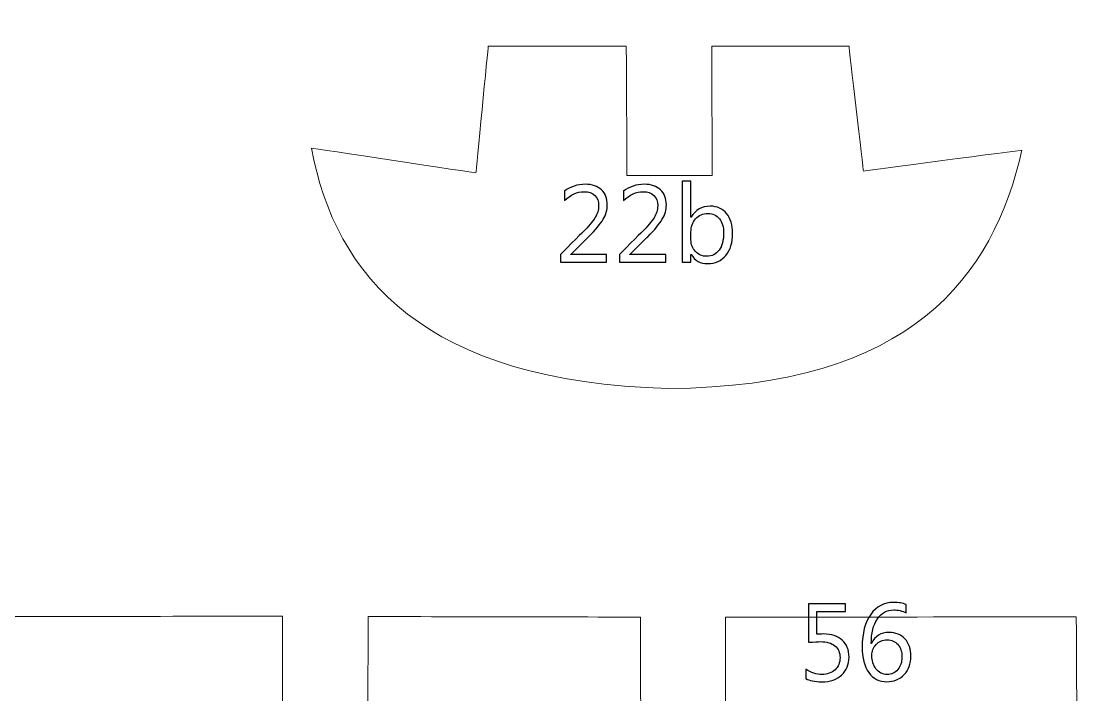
# Model space of a CAD drawing. Header units: centimetres. Extents: x -494 to 505, y -672 to 577.
# Drawn here: x 385.6 to 489.3, y 346 to 412.1 of the extents above; entities that cross this region are included whole.
import ezdxf

# ---------------------------------------------------------------- set-up
doc = ezdxf.new("R2010")
doc.units = ezdxf.units.CM
doc.header["$MEASUREMENT"] = 0
doc.layers.add('Camada 1', color=7, linetype='Continuous')
doc.layers.add('Camada 2', color=10, linetype='Continuous')

msp = doc.modelspace()

# ---------------------------------------------------------------- linework, layer by layer
at = {"layer": 'Camada 1', "lineweight": 9}
for points, knots in [([(288.960814, 353.67214), (288.960814, 353.67214), (306.821586, 353.757484), (306.821586, 353.757484), (306.821586, 353.757484), (306.821586, 353.757484), (306.803806, 326.357488), (306.803806, 326.357488), (306.803806, 326.357488), (306.803806, 326.357488), (315.147198, 326.356472), (315.147198, 326.356472), (315.147198, 326.356472), (315.147198, 326.356472), (315.160914, 353.57562), (315.160914, 353.57562), (315.160914, 353.57562), (315.160914, 353.57562), (341.611458, 353.57562), (341.611458, 353.57562), (341.611458, 353.57562), (341.611458, 353.57562), (341.611458, 326.355964), (341.611458, 326.355964), (341.611458, 326.355964), (341.611458, 326.355964), (349.923862, 326.357996), (349.923862, 326.357996), (349.923862, 326.357996), (349.923862, 326.357996), (349.92691, 353.617276), (349.92691, 353.617276), (349.92691, 353.617276), (349.92691, 353.617276), (376.460766, 353.605592), (376.460766, 353.605592), (376.460766, 353.605592), (376.460766, 353.605592), (376.395234, 326.36714), (376.395234, 326.36714), (376.395234, 326.36714), (376.395234, 326.36714), (384.838194, 326.357488), (384.838194, 326.357488), (384.838194, 326.357488), (384.838194, 326.357488), (384.869182, 353.677728), (384.869182, 353.677728), (384.869182, 353.677728), (384.869182, 353.677728), (411.304994, 353.702112), (411.304994, 353.702112), (411.304994, 353.702112), (411.304994, 353.702112), (411.304994, 326.35952), (411.304994, 326.35952), (411.304994, 326.35952), (411.304994, 326.35952), (419.585902, 326.365108), (419.585902, 326.365108), (419.585902, 326.365108), (419.585902, 326.365108), (419.720522, 353.670108), (419.720522, 353.670108), (419.720522, 353.670108), (419.720522, 353.670108), (446.437766, 353.618292), (446.437766, 353.618292), (446.437766, 353.618292), (446.437766, 353.618292), (446.52311, 326.358504), (446.52311, 326.358504), (446.52311, 326.358504), (446.52311, 326.358504), (454.750678, 326.360536), (454.750678, 326.360536), (454.750678, 326.360536), (454.750678, 326.360536), (454.791826, 353.618292), (454.791826, 353.618292), (454.791826, 353.618292), (454.791826, 353.618292), (489.229146, 353.633024), (489.229146, 353.633024), (489.229146, 353.633024), (489.229146, 353.633024), (489.287566, 342.489536), (489.287566, 342.489536), (489.287566, 342.489536), (489.287566, 342.489536), (481.005134, 342.497156), (481.005134, 342.497156), (481.005134, 342.497156), (481.005134, 342.497156), (481.005642, 309.723028), (481.005642, 309.723028), (481.005642, 309.723028), (481.005642, 309.723028), (489.285534, 309.728616), (489.285534, 309.728616), (489.285534, 309.728616), (489.285534, 309.728616), (489.28401, 298.680632), (489.28401, 298.680632), (489.28401, 298.680632), (489.28401, 298.680632), (280.265378, 298.67606), (280.265378, 298.67606), (280.265378, 298.67606), (280.265378, 298.67606), (280.256742, 315.430408), (280.256742, 315.430408), (280.256742, 315.430408), (280.256742, 315.430408), (252.19279, 315.430408), (252.19279, 315.430408), (252.19279, 315.430408), (247.88749, 315.334904), (245.91899, 310.748172), (245.883938, 302.43526), (245.883938, 302.43526), (246.230902, 288.837116), (238.245142, 283.140404), (231.76103, 283.8704), (231.76103, 283.8704), (231.76103, 283.8704), (235.595922, 314.865512), (235.595922, 314.865512), (235.595922, 314.865512), (235.595922, 314.865512), (227.385626, 315.718444), (227.385626, 315.718444), (227.385626, 315.718444), (227.385626, 315.718444), (224.653602, 295.469056), (224.653602, 295.469056), (224.653602, 295.469056), (224.653602, 295.469056), (5.72135, 295.22674), (5.72135, 295.22674), (5.72135, 295.22674), (5.72135, 295.22674), (5.716778, 279.167844), (5.716778, 279.167844), (5.716778, 279.167844), (5.716778, 279.167844), (-2.628138, 279.165304), (-2.628138, 279.165304), (-2.628138, 279.165304), (-2.628138, 279.165304), (-2.98577, 224.0915), (-2.98577, 224.0915), (-2.98577, 224.0915), (-2.98577, 224.0915), (-88.789002, 214.483696), (-88.789002, 214.483696), (-88.789002, 214.483696), (-88.789002, 214.483696), (-160.134554, 214.52332), (-160.134554, 214.52332), (-160.134554, 214.52332), (-163.876482, 213.130384), (-165.443662, 209.995516), (-164.388038, 204.757528), (-164.388038, 204.757528), (-164.388038, 204.757528), (-161.889694, 196.939916), (-161.889694, 196.939916), (-161.889694, 196.939916), (-159.55137, 189.6237), (-158.882842, 185.430668), (-164.745162, 183.003444), (-164.745162, 183.003444), (-164.745162, 183.003444), (-175.274478, 179.070508), (-175.274478, 179.070508), (-175.274478, 179.070508), (-189.770766, 172.492416), (-191.904366, 158.459424), (-185.580274, 139.325096), (-185.580274, 139.325096), (-182.29707, 128.78308), (-186.260486, 121.438924), (-192.412366, 123.689364), (-192.412366, 123.689364), (-192.412366, 123.689364), (-261.359142, 146.906996), (-261.359142, 146.906996), (-261.359142, 146.906996), (-259.768086, 152.90292), (-257.854958, 158.898844), (-255.620774, 164.893752), (-255.620774, 164.893752), (-255.620774, 164.893752), (-235.993178, 156.483304), (-235.993178, 156.483304), (-235.993178, 156.483304), (-235.993178, 156.483304), (-233.24947, 164.39388), (-233.24947, 164.39388), (-233.24947, 164.39388), (-233.24947, 164.39388), (-252.959362, 172.804328), (-252.959362, 172.804328), (-252.959362, 172.804328), (-249.96013, 179.295044), (-246.799354, 185.623708), (-243.478558, 191.789812), (-243.478558, 191.789812), (-243.478558, 191.789812), (-223.85147, 181.048152), (-223.85147, 181.048152), (-223.85147, 181.048152), (-223.85147, 181.048152), (-219.526358, 188.126116), (-219.526358, 188.126116), (-219.526358, 188.126116), (-219.526358, 188.126116), (-238.904526, 198.951596), (-238.904526, 198.951596), (-238.904526, 198.951596), (-235.729018, 204.52842), (-232.421938, 209.843116), (-228.924866, 214.772748), (-228.924866, 214.772748), (-228.924866, 214.772748), (-210.96097, 202.698604), (-210.96097, 202.698604), (-210.96097, 202.698604), (-210.96097, 202.698604), (-206.469742, 209.526632), (-206.469742, 209.526632), (-206.469742, 209.526632), (-206.469742, 209.526632), (-224.18421, 221.600776), (-224.18421, 221.600776), (-224.18421, 221.600776), (-220.36151, 226.60102), (-216.750138, 231.702356), (-213.372446, 236.922564), (-213.372446, 236.922564), (-213.372446, 236.922564), (-194.826382, 225.348292), (-194.826382, 225.348292), (-194.826382, 225.348292), (-194.826382, 225.348292), (-191.25057, 232.592372), (-191.25057, 232.592372), (-191.25057, 232.592372), (-191.25057, 232.592372), (-209.380582, 244.333776), (-209.380582, 244.333776), (-209.380582, 244.333776), (-202.259946, 261.027672), (-207.195166, 274.737068), (-227.065078, 282.88488), (-227.065078, 282.88488), (-261.775194, 290.706048), (-301.116238, 286.78124), (-337.022694, 269.0622), (-337.022694, 269.0622), (-362.833158, 254.920496), (-388.11327, 237.066328), (-415.161222, 221.333568), (-415.161222, 221.333568), (-428.876714, 212.451696), (-442.468254, 204.489812), (-456.981306, 198.090028), (-456.981306, 198.090028), (-462.47939, 196.298312), (-466.306662, 195.61048), (-468.373206, 196.760592), (-468.373206, 196.760592), (-481.297234, 208.35874), (-487.891074, 236.208316), (-486.846118, 283.671264), (-486.846118, 283.671264), (-484.055166, 323.948552), (-477.369886, 350.249236), (-465.985606, 359.680256), (-465.985606, 359.680256), (-455.591418, 363.607604), (-416.449002, 364.2106), (-357.647494, 359.764076), (-357.647494, 359.764076), (-317.62573, 356.62108), (-277.81377, 352.853244), (-238.131858, 348.694756), (-238.131858, 348.694756), (-214.866474, 346.01658), (-195.551298, 366.45342), (-178.214274, 397.942308), (-178.214274, 397.942308), (-183.909462, 398.922748), (-187.93587, 403.347936), (-188.438282, 412.292292), (-188.438282, 412.292292), (-188.327538, 422.884092), (-183.723026, 428.164752), (-174.94631, 428.932848), (-174.94631, 428.932848), (-171.28617, 428.963836), (-167.626538, 428.92218), (-163.96843, 428.50308), (-163.96843, 428.50308), (-159.001206, 427.909736), (-156.690822, 430.099216), (-156.854398, 436.178452), (-156.854398, 436.178452), (-156.854398, 436.178452), (-156.778198, 448.203828), (-156.778198, 448.203828), (-156.778198, 448.203828), (-156.778198, 448.203828), (-147.700746, 448.20332), (-147.700746, 448.20332), (-147.700746, 448.20332), (-147.700746, 448.20332), (-147.697698, 465.516468), (-147.697698, 465.516468), (-147.697698, 465.516468), (-147.697698, 465.516468), (-132.459222, 465.506816), (-132.459222, 465.506816), (-132.459222, 465.506816), (-132.459222, 465.506816), (-117.536722, 483.837996), (-117.536722, 483.837996), (-117.536722, 483.837996), (-117.536722, 483.837996), (-45.491654, 483.825804), (-45.491654, 483.825804), (-45.491654, 483.825804), (-45.491654, 483.825804), (-45.47489, 454.015348), (-45.47489, 454.015348), (-45.47489, 454.015348), (-45.47489, 454.015348), (-36.796218, 454.018396), (-36.796218, 454.018396), (-36.796218, 454.018396), (-36.796218, 454.018396), (-36.920678, 434.287168), (-36.920678, 434.287168), (-36.920678, 434.287168), (-37.163502, 430.041812), (-40.062658, 428.173896), (-44.477686, 427.461172), (-44.477686, 427.461172), (-44.477686, 427.461172), (-58.86831, 427.45914), (-58.86831, 427.45914), (-58.86831, 427.45914), (-58.86831, 427.45914), (-58.872882, 414.921192), (-58.872882, 414.921192), (-58.872882, 414.921192), (-58.872882, 414.921192), (-43.79849, 414.921192), (-43.79849, 414.921192), (-43.79849, 414.921192), (-24.761698, 414.171384), (-13.673582, 411.255972), (-8.36295, 404.78964), (-8.36295, 404.78964), (-4.952238, 400.746468), (-2.86385, 396.261336), (-2.70891, 391.1346), (-2.70891, 391.1346), (-2.70891, 391.1346), (-2.534666, 366.474248), (-2.534666, 366.474248), (-2.534666, 366.474248), (-2.534666, 366.474248), (5.877814, 366.480344), (5.877814, 366.480344), (5.877814, 366.480344), (5.877814, 366.480344), (5.90169, 347.073728), (5.90169, 347.073728), (5.90169, 347.073728), (5.90169, 347.073728), (233.39171, 347.06814), (233.39171, 347.06814), (233.39171, 347.06814), (233.39171, 347.06814), (233.356658, 357.819452), (233.356658, 357.819452), (233.356658, 357.819452), (238.909098, 375.214388), (244.365526, 393.373356), (250.012962, 410.004768), (250.012962, 410.004768), (252.496066, 417.378896), (256.725674, 421.44188), (262.677402, 421.235124), (262.677402, 421.235124), (270.499078, 420.488872), (274.919186, 415.631376), (277.312882, 408.136344), (277.312882, 408.136344), (281.81935, 390.775952), (285.049722, 371.798088), (288.960814, 353.67214)], [0, 0, 0, 0, 0.0098039216, 0.0098039216, 0.0098039216, 0.0098039316, 0.0196078431, 0.0196078431, 0.0196078431, 0.0196078531, 0.0294117647, 0.0294117647, 0.0294117647, 0.0294117747, 0.0392156863, 0.0392156863, 0.0392156863, 0.0392156963, 0.0490196078, 0.0490196078, 0.0490196078, 0.0490196178, 0.0588235294, 0.0588235294, 0.0588235294, 0.0588235394, 0.068627451, 0.068627451, 0.068627451, 0.068627461, 0.0784313725, 0.0784313725, 0.0784313725, 0.0784313825, 0.0882352941, 0.0882352941, 0.0882352941, 0.0882353041, 0.0980392157, 0.0980392157, 0.0980392157, 0.0980392257, 0.1078431373, 0.1078431373, 0.1078431373, 0.1078431473, 0.1176470588, 0.1176470588, 0.1176470588, 0.1176470688, 0.1274509804, 0.1274509804, 0.1274509804, 0.1274509904, 0.137254902, 0.137254902, 0.137254902, 0.137254912, 0.1470588235, 0.1470588235, 0.1470588235, 0.1470588335, 0.1568627451, 0.1568627451, 0.1568627451, 0.1568627551, 0.1666666667, 0.1666666667, 0.1666666667, 0.1666666767, 0.1764705882, 0.1764705882, 0.1764705882, 0.1764705982, 0.1862745098, 0.1862745098, 0.1862745098, 0.1862745198, 0.1960784314, 0.1960784314, 0.1960784314, 0.1960784414, 0.2058823529, 0.2058823529, 0.2058823529, 0.2058823629, 0.2156862745, 0.2156862745, 0.2156862745, 0.2156862845, 0.2254901961, 0.2254901961, 0.2254901961, 0.2254902061, 0.2352941176, 0.2352941176, 0.2352941176, 0.2352941276, 0.2450980392, 0.2450980392, 0.2450980392, 0.2450980492, 0.2549019608, 0.2549019608, 0.2549019608, 0.2549019708, 0.2647058824, 0.2647058824, 0.2647058824, 0.2647058924, 0.2745098039, 0.2745098039, 0.2745098039, 0.2745098139, 0.2843137255, 0.2843137255, 0.2843137255, 0.2843137355, 0.2941176471, 0.2941176471, 0.2941176471, 0.2941176571, 0.3039215686, 0.3039215686, 0.3039215686, 0.3039215786, 0.3137254902, 0.3137254902, 0.3137254902, 0.3137255002, 0.3235294118, 0.3235294118, 0.3235294118, 0.3235294218, 0.3333333333, 0.3333333333, 0.3333333333, 0.3333333433, 0.3431372549, 0.3431372549, 0.3431372549, 0.3431372649, 0.3529411765, 0.3529411765, 0.3529411765, 0.3529411865, 0.362745098, 0.362745098, 0.362745098, 0.362745108, 0.3725490196, 0.3725490196, 0.3725490196, 0.3725490296, 0.3823529412, 0.3823529412, 0.3823529412, 0.3823529512, 0.3921568627, 0.3921568627, 0.3921568627, 0.3921568727, 0.4019607843, 0.4019607843, 0.4019607843, 0.4019607943, 0.4117647059, 0.4117647059, 0.4117647059, 0.4117647159, 0.4215686275, 0.4215686275, 0.4215686275, 0.4215686375, 0.431372549, 0.431372549, 0.431372549, 0.431372559, 0.4411764706, 0.4411764706, 0.4411764706, 0.4411764806, 0.4509803922, 0.4509803922, 0.4509803922, 0.4509804022, 0.4607843137, 0.4607843137, 0.4607843137, 0.4607843237, 0.4705882353, 0.4705882353, 0.4705882353, 0.4705882453, 0.4803921569, 0.4803921569, 0.4803921569, 0.4803921669, 0.4901960784, 0.4901960784, 0.4901960784, 0.4901960884, 0.5, 0.5, 0.5, 0.50000001, 0.5098039216, 0.5098039216, 0.5098039216, 0.5098039316, 0.5196078431, 0.5196078431, 0.5196078431, 0.5196078531, 0.5294117647, 0.5294117647, 0.5294117647, 0.5294117747, 0.5392156863, 0.5392156863, 0.5392156863, 0.5392156963, 0.5490196078, 0.5490196078, 0.5490196078, 0.5490196178, 0.5588235294, 0.5588235294, 0.5588235294, 0.5588235394, 0.568627451, 0.568627451, 0.568627451, 0.568627461, 0.5784313725, 0.5784313725, 0.5784313725, 0.5784313825, 0.5882352941, 0.5882352941, 0.5882352941, 0.5882353041, 0.5980392157, 0.5980392157, 0.5980392157, 0.5980392257, 0.6078431373, 0.6078431373, 0.6078431373, 0.6078431473, 0.6176470588, 0.6176470588, 0.6176470588, 0.6176470688, 0.6274509804, 0.6274509804, 0.6274509804, 0.6274509904, 0.637254902, 0.637254902, 0.637254902, 0.637254912, 0.6470588235, 0.6470588235, 0.6470588235, 0.6470588335, 0.6568627451, 0.6568627451, 0.6568627451, 0.6568627551, 0.6666666667, 0.6666666667, 0.6666666667, 0.6666666767, 0.6764705882, 0.6764705882, 0.6764705882, 0.6764705982, 0.6862745098, 0.6862745098, 0.6862745098, 0.6862745198, 0.6960784314, 0.6960784314, 0.6960784314, 0.6960784414, 0.7058823529, 0.7058823529, 0.7058823529, 0.7058823629, 0.7156862745, 0.7156862745, 0.7156862745, 0.7156862845, 0.7254901961, 0.7254901961, 0.7254901961, 0.7254902061, 0.7352941176, 0.7352941176, 0.7352941176, 0.7352941276, 0.7450980392, 0.7450980392, 0.7450980392, 0.7450980492, 0.7549019608, 0.7549019608, 0.7549019608, 0.7549019708, 0.7647058824, 0.7647058824, 0.7647058824, 0.7647058924, 0.7745098039, 0.7745098039, 0.7745098039, 0.7745098139, 0.7843137255, 0.7843137255, 0.7843137255, 0.7843137355, 0.7941176471, 0.7941176471, 0.7941176471, 0.7941176571, 0.8039215686, 0.8039215686, 0.8039215686, 0.8039215786, 0.8137254902, 0.8137254902, 0.8137254902, 0.8137255002, 0.8235294118, 0.8235294118, 0.8235294118, 0.8235294218, 0.8333333333, 0.8333333333, 0.8333333333, 0.8333333433, 0.8431372549, 0.8431372549, 0.8431372549, 0.8431372649, 0.8529411765, 0.8529411765, 0.8529411765, 0.8529411865, 0.862745098, 0.862745098, 0.862745098, 0.862745108, 0.8725490196, 0.8725490196, 0.8725490196, 0.8725490296, 0.8823529412, 0.8823529412, 0.8823529412, 0.8823529512, 0.8921568627, 0.8921568627, 0.8921568627, 0.8921568727, 0.9019607843, 0.9019607843, 0.9019607843, 0.9019607943, 0.9117647059, 0.9117647059, 0.9117647059, 0.9117647159, 0.9215686275, 0.9215686275, 0.9215686275, 0.9215686375, 0.931372549, 0.931372549, 0.931372549, 0.931372559, 0.9411764706, 0.9411764706, 0.9411764706, 0.9411764806, 0.9509803922, 0.9509803922, 0.9509803922, 0.9509804022, 0.9607843137, 0.9607843137, 0.9607843137, 0.9607843237, 0.9705882353, 0.9705882353, 0.9705882353, 0.9705882453, 0.9803921569, 0.9803921569, 0.9803921569, 0.9803921669, 1, 1, 1, 1]), ([(431.498502, 409.61564), (431.498502, 409.61564), (445.05372, 409.619704), (445.05372, 409.619704), (445.05372, 409.619704), (445.05372, 409.619704), (445.121538, 396.94866), (445.121538, 396.94866), (445.121538, 396.94866), (445.121538, 396.94866), (453.484996, 396.936976), (453.484996, 396.936976), (453.484996, 396.936976), (453.484996, 396.936976), (453.44842, 409.61564), (453.44842, 409.61564), (453.44842, 409.61564), (453.44842, 409.61564), (466.916516, 409.618688), (466.916516, 409.618688), (466.916516, 409.618688), (466.916516, 409.618688), (468.324946, 397.371824), (468.324946, 397.371824), (468.324946, 397.371824), (468.324946, 397.371824), (483.89413, 399.43024), (483.89413, 399.43024), (483.89413, 399.43024), (481.07092, 387.055868), (473.044266, 376.177048), (449.167504, 376.045476), (449.167504, 376.045476), (425.340526, 376.65152), (416.431222, 387.056884), (414.156398, 399.626836), (414.156398, 399.626836), (414.156398, 399.626836), (430.28616, 397.190976), (430.28616, 397.190976), (430.28616, 397.190976), (430.28616, 397.190976), (431.498502, 409.61564), (431.498502, 409.61564)], [0, 0, 0, 0, 0.0833333333, 0.0833333333, 0.0833333333, 0.0833333433, 0.1666666667, 0.1666666667, 0.1666666667, 0.1666666767, 0.25, 0.25, 0.25, 0.25000001, 0.3333333333, 0.3333333333, 0.3333333333, 0.3333333433, 0.4166666667, 0.4166666667, 0.4166666667, 0.4166666767, 0.5, 0.5, 0.5, 0.50000001, 0.5833333333, 0.5833333333, 0.5833333333, 0.5833333433, 0.6666666667, 0.6666666667, 0.6666666667, 0.6666666767, 0.75, 0.75, 0.75, 0.75000001, 0.8333333333, 0.8333333333, 0.8333333333, 0.8333333433, 1, 1, 1, 1]), ([(462.691988, 347.58376), (462.691988, 347.58376), (462.691988, 348.497652), (462.691988, 348.497652), (462.691988, 348.497652), (463.206338, 348.160848), (463.729578, 347.992192), (464.261708, 347.992192), (464.261708, 347.992192), (464.794092, 347.992192), (465.222336, 348.142814), (465.548472, 348.443804), (465.548472, 348.443804), (465.873084, 348.74327), (466.036152, 349.142812), (466.036152, 349.639382), (466.036152, 349.639382), (466.036152, 350.132142), (465.869274, 350.51746), (465.537804, 350.793304), (465.537804, 350.793304), (465.204556, 351.069402), (464.729576, 351.207324), (464.109562, 351.207324), (464.109562, 351.207324), (463.899758, 351.207324), (463.50555, 351.185988), (462.928462, 351.144586), (462.928462, 351.144586), (462.928462, 351.144586), (462.928462, 354.927916), (462.928462, 354.927916), (462.928462, 354.927916), (462.928462, 354.927916), (466.573616, 354.927916), (466.573616, 354.927916), (466.573616, 354.927916), (466.573616, 354.927916), (466.573616, 354.153724), (466.573616, 354.153724), (466.573616, 354.153724), (466.573616, 354.153724), (463.74558, 354.153724), (463.74558, 354.153724), (463.74558, 354.153724), (463.74558, 354.153724), (463.74558, 351.93859), (463.74558, 351.93859), (463.74558, 351.93859), (463.976974, 351.952814), (464.19008, 351.96018), (464.387184, 351.96018), (464.387184, 351.96018), (465.191856, 351.96018), (465.81568, 351.757488), (466.25637, 351.35439), (466.25637, 351.35439), (466.697314, 350.951038), (466.917786, 350.397318), (466.917786, 349.694754), (466.917786, 349.694754), (466.917786, 348.967298), (466.681312, 348.381066), (466.206332, 347.938598), (466.206332, 347.938598), (465.731352, 347.494098), (465.07908, 347.271848), (464.252818, 347.271848), (464.252818, 347.271848), (463.555842, 347.271848), (463.035904, 347.375734), (462.691988, 347.58376)], [0, 0, 0, 0, 0.0526315789, 0.0526315789, 0.0526315789, 0.0526315889, 0.1052631579, 0.1052631579, 0.1052631579, 0.1052631679, 0.1578947368, 0.1578947368, 0.1578947368, 0.1578947468, 0.2105263158, 0.2105263158, 0.2105263158, 0.2105263258, 0.2631578947, 0.2631578947, 0.2631578947, 0.2631579047, 0.3157894737, 0.3157894737, 0.3157894737, 0.3157894837, 0.3684210526, 0.3684210526, 0.3684210526, 0.3684210626, 0.4210526316, 0.4210526316, 0.4210526316, 0.4210526416, 0.4736842105, 0.4736842105, 0.4736842105, 0.4736842205, 0.5263157895, 0.5263157895, 0.5263157895, 0.5263157995, 0.5789473684, 0.5789473684, 0.5789473684, 0.5789473784, 0.6315789474, 0.6315789474, 0.6315789474, 0.6315789574, 0.6842105263, 0.6842105263, 0.6842105263, 0.6842105363, 0.7368421053, 0.7368421053, 0.7368421053, 0.7368421153, 0.7894736842, 0.7894736842, 0.7894736842, 0.7894736942, 0.8421052632, 0.8421052632, 0.8421052632, 0.8421052732, 0.8947368421, 0.8947368421, 0.8947368421, 0.8947368521, 1, 1, 1, 1]), ([(472.530678, 354.84181), (472.530678, 354.84181), (472.530678, 354.02647), (472.530678, 354.02647), (472.530678, 354.02647), (472.141804, 354.225352), (471.733372, 354.325682), (471.303096, 354.325682), (471.303096, 354.325682), (470.636346, 354.325682), (470.102438, 354.028248), (469.700864, 353.433126), (469.700864, 353.433126), (469.301322, 352.838258), (469.100662, 352.040698), (469.100662, 351.042478), (469.100662, 351.042478), (469.100662, 351.042478), (469.121998, 351.042478), (469.121998, 351.042478), (469.121998, 351.042478), (469.471502, 351.753932), (470.045034, 352.110548), (470.842594, 352.110548), (470.842594, 352.110548), (471.5002, 352.110548), (472.021662, 351.89922), (472.41079, 351.478088), (472.41079, 351.478088), (472.799664, 351.055178), (472.993212, 350.490536), (472.993212, 349.782638), (472.993212, 349.782638), (472.993212, 349.04426), (472.770962, 348.440248), (472.326462, 347.972634), (472.326462, 347.972634), (471.881962, 347.504766), (471.317574, 347.271848), (470.63279, 347.271848), (470.63279, 347.271848), (469.876632, 347.271848), (469.283288, 347.572838), (468.853266, 348.175072), (468.853266, 348.175072), (468.423244, 348.777306), (468.208106, 349.623126), (468.208106, 350.712786), (468.208106, 350.712786), (468.208106, 352.033586), (468.489538, 353.087432), (469.052148, 353.87407), (469.052148, 353.87407), (469.615012, 354.66274), (470.358724, 355.056948), (471.28176, 355.056948), (471.28176, 355.056948), (471.806778, 355.056948), (472.222576, 354.98532), (472.530678, 354.84181)], [0, 0, 0, 0, 0.0625, 0.0625, 0.0625, 0.06250001, 0.125, 0.125, 0.125, 0.12500001, 0.1875, 0.1875, 0.1875, 0.18750001, 0.25, 0.25, 0.25, 0.25000001, 0.3125, 0.3125, 0.3125, 0.31250001, 0.375, 0.375, 0.375, 0.37500001, 0.4375, 0.4375, 0.4375, 0.43750001, 0.5, 0.5, 0.5, 0.50000001, 0.5625, 0.5625, 0.5625, 0.56250001, 0.625, 0.625, 0.625, 0.62500001, 0.6875, 0.6875, 0.6875, 0.68750001, 0.75, 0.75, 0.75, 0.75000001, 0.8125, 0.8125, 0.8125, 0.81250001, 0.875, 0.875, 0.875, 0.87500001, 1, 1, 1, 1]), ([(470.650824, 351.379536), (470.206324, 351.379536), (469.846152, 351.228914), (469.570054, 350.927924), (469.570054, 350.927924), (469.292432, 350.624902), (469.154256, 350.270064), (469.154256, 349.8596), (469.154256, 349.8596), (469.154256, 349.343472), (469.292432, 348.90456), (469.566498, 348.5388), (469.566498, 348.5388), (469.840818, 348.175072), (470.206324, 347.992192), (470.661492, 347.992192), (470.661492, 347.992192), (471.095324, 347.992192), (471.446606, 348.151704), (471.711782, 348.46895), (471.711782, 348.46895), (471.978736, 348.786196), (472.111324, 349.187516), (472.111324, 349.675196), (472.111324, 349.675196), (472.111324, 350.209104), (471.98407, 350.624902), (471.727784, 350.927924), (471.727784, 350.927924), (471.471498, 351.228914), (471.113104, 351.379536), (470.650824, 351.379536)], [0, 0, 0, 0, 0.1111111111, 0.1111111111, 0.1111111111, 0.1111111211, 0.2222222222, 0.2222222222, 0.2222222222, 0.2222222322, 0.3333333333, 0.3333333333, 0.3333333333, 0.3333333433, 0.4444444444, 0.4444444444, 0.4444444444, 0.4444444544, 0.5555555556, 0.5555555556, 0.5555555556, 0.5555555656, 0.6666666667, 0.6666666667, 0.6666666667, 0.6666666767, 0.7777777778, 0.7777777778, 0.7777777778, 0.7777777878, 1, 1, 1, 1])]:
    msp.add_open_spline(points, degree=3, knots=knots, dxfattribs=at)
at = {"layer": 'Camada 1'}
for points, knots in [([(462.691988, 347.58376), (462.691988, 347.58376), (462.691988, 348.497652), (462.691988, 348.497652), (462.691988, 348.497652), (463.206338, 348.160848), (463.729578, 347.992192), (464.261708, 347.992192), (464.261708, 347.992192), (464.794092, 347.992192), (465.222336, 348.142814), (465.548472, 348.443804), (465.548472, 348.443804), (465.873084, 348.74327), (466.036152, 349.142812), (466.036152, 349.639382), (466.036152, 349.639382), (466.036152, 350.132142), (465.869274, 350.51746), (465.537804, 350.793304), (465.537804, 350.793304), (465.204556, 351.069402), (464.729576, 351.207324), (464.109562, 351.207324), (464.109562, 351.207324), (463.899758, 351.207324), (463.50555, 351.185988), (462.928462, 351.144586), (462.928462, 351.144586), (462.928462, 351.144586), (462.928462, 354.927916), (462.928462, 354.927916), (462.928462, 354.927916), (462.928462, 354.927916), (466.573616, 354.927916), (466.573616, 354.927916), (466.573616, 354.927916), (466.573616, 354.927916), (466.573616, 354.153724), (466.573616, 354.153724), (466.573616, 354.153724), (466.573616, 354.153724), (463.74558, 354.153724), (463.74558, 354.153724), (463.74558, 354.153724), (463.74558, 354.153724), (463.74558, 351.93859), (463.74558, 351.93859), (463.74558, 351.93859), (463.976974, 351.952814), (464.19008, 351.96018), (464.387184, 351.96018), (464.387184, 351.96018), (465.191856, 351.96018), (465.81568, 351.757488), (466.25637, 351.35439), (466.25637, 351.35439), (466.697314, 350.951038), (466.917786, 350.397318), (466.917786, 349.694754), (466.917786, 349.694754), (466.917786, 348.967298), (466.681312, 348.381066), (466.206332, 347.938598), (466.206332, 347.938598), (465.731352, 347.494098), (465.07908, 347.271848), (464.252818, 347.271848), (464.252818, 347.271848), (463.555842, 347.271848), (463.035904, 347.375734), (462.691988, 347.58376)], [0, 0, 0, 0, 0.0526315789, 0.0526315789, 0.0526315789, 0.0526315889, 0.1052631579, 0.1052631579, 0.1052631579, 0.1052631679, 0.1578947368, 0.1578947368, 0.1578947368, 0.1578947468, 0.2105263158, 0.2105263158, 0.2105263158, 0.2105263258, 0.2631578947, 0.2631578947, 0.2631578947, 0.2631579047, 0.3157894737, 0.3157894737, 0.3157894737, 0.3157894837, 0.3684210526, 0.3684210526, 0.3684210526, 0.3684210626, 0.4210526316, 0.4210526316, 0.4210526316, 0.4210526416, 0.4736842105, 0.4736842105, 0.4736842105, 0.4736842205, 0.5263157895, 0.5263157895, 0.5263157895, 0.5263157995, 0.5789473684, 0.5789473684, 0.5789473684, 0.5789473784, 0.6315789474, 0.6315789474, 0.6315789474, 0.6315789574, 0.6842105263, 0.6842105263, 0.6842105263, 0.6842105363, 0.7368421053, 0.7368421053, 0.7368421053, 0.7368421153, 0.7894736842, 0.7894736842, 0.7894736842, 0.7894736942, 0.8421052632, 0.8421052632, 0.8421052632, 0.8421052732, 0.8947368421, 0.8947368421, 0.8947368421, 0.8947368521, 1, 1, 1, 1]), ([(472.530678, 354.84181), (472.530678, 354.84181), (472.530678, 354.02647), (472.530678, 354.02647), (472.530678, 354.02647), (472.141804, 354.225352), (471.733372, 354.325682), (471.303096, 354.325682), (471.303096, 354.325682), (470.636346, 354.325682), (470.102438, 354.028248), (469.700864, 353.433126), (469.700864, 353.433126), (469.301322, 352.838258), (469.100662, 352.040698), (469.100662, 351.042478), (469.100662, 351.042478), (469.100662, 351.042478), (469.121998, 351.042478), (469.121998, 351.042478), (469.121998, 351.042478), (469.471502, 351.753932), (470.045034, 352.110548), (470.842594, 352.110548), (470.842594, 352.110548), (471.5002, 352.110548), (472.021662, 351.89922), (472.41079, 351.478088), (472.41079, 351.478088), (472.799664, 351.055178), (472.993212, 350.490536), (472.993212, 349.782638), (472.993212, 349.782638), (472.993212, 349.04426), (472.770962, 348.440248), (472.326462, 347.972634), (472.326462, 347.972634), (471.881962, 347.504766), (471.317574, 347.271848), (470.63279, 347.271848), (470.63279, 347.271848), (469.876632, 347.271848), (469.283288, 347.572838), (468.853266, 348.175072), (468.853266, 348.175072), (468.423244, 348.777306), (468.208106, 349.623126), (468.208106, 350.712786), (468.208106, 350.712786), (468.208106, 352.033586), (468.489538, 353.087432), (469.052148, 353.87407), (469.052148, 353.87407), (469.615012, 354.66274), (470.358724, 355.056948), (471.28176, 355.056948), (471.28176, 355.056948), (471.806778, 355.056948), (472.222576, 354.98532), (472.530678, 354.84181)], [0, 0, 0, 0, 0.0625, 0.0625, 0.0625, 0.06250001, 0.125, 0.125, 0.125, 0.12500001, 0.1875, 0.1875, 0.1875, 0.18750001, 0.25, 0.25, 0.25, 0.25000001, 0.3125, 0.3125, 0.3125, 0.31250001, 0.375, 0.375, 0.375, 0.37500001, 0.4375, 0.4375, 0.4375, 0.43750001, 0.5, 0.5, 0.5, 0.50000001, 0.5625, 0.5625, 0.5625, 0.56250001, 0.625, 0.625, 0.625, 0.62500001, 0.6875, 0.6875, 0.6875, 0.68750001, 0.75, 0.75, 0.75, 0.75000001, 0.8125, 0.8125, 0.8125, 0.81250001, 0.875, 0.875, 0.875, 0.87500001, 1, 1, 1, 1]), ([(470.650824, 351.379536), (470.206324, 351.379536), (469.846152, 351.228914), (469.570054, 350.927924), (469.570054, 350.927924), (469.292432, 350.624902), (469.154256, 350.270064), (469.154256, 349.8596), (469.154256, 349.8596), (469.154256, 349.343472), (469.292432, 348.90456), (469.566498, 348.5388), (469.566498, 348.5388), (469.840818, 348.175072), (470.206324, 347.992192), (470.661492, 347.992192), (470.661492, 347.992192), (471.095324, 347.992192), (471.446606, 348.151704), (471.711782, 348.46895), (471.711782, 348.46895), (471.978736, 348.786196), (472.111324, 349.187516), (472.111324, 349.675196), (472.111324, 349.675196), (472.111324, 350.209104), (471.98407, 350.624902), (471.727784, 350.927924), (471.727784, 350.927924), (471.471498, 351.228914), (471.113104, 351.379536), (470.650824, 351.379536)], [0, 0, 0, 0, 0.1111111111, 0.1111111111, 0.1111111111, 0.1111111211, 0.2222222222, 0.2222222222, 0.2222222222, 0.2222222322, 0.3333333333, 0.3333333333, 0.3333333333, 0.3333333433, 0.4444444444, 0.4444444444, 0.4444444444, 0.4444444544, 0.5555555556, 0.5555555556, 0.5555555556, 0.5555555656, 0.6666666667, 0.6666666667, 0.6666666667, 0.6666666767, 0.7777777778, 0.7777777778, 0.7777777778, 0.7777777878, 1, 1, 1, 1])]:
    msp.add_open_spline(points, degree=3, knots=knots, dxfattribs=at)
at = {"layer": 'Camada 2'}
for points, knots in [([(443.12586, 388.42188), (443.12586, 388.42188), (438.58815, 388.42188), (438.58815, 388.42188), (438.58815, 388.42188), (438.58815, 388.42188), (438.58815, 389.185404), (438.58815, 389.185404), (438.58815, 389.185404), (438.58815, 389.185404), (440.781694, 391.38606), (440.781694, 391.38606), (440.781694, 391.38606), (441.342526, 391.946892), (441.742322, 392.412982), (441.980574, 392.785854), (441.980574, 392.785854), (442.220858, 393.158472), (442.340746, 393.558268), (442.340746, 393.981178), (442.340746, 393.981178), (442.340746, 394.414756), (442.217048, 394.751814), (441.968128, 394.990066), (441.968128, 394.990066), (441.718954, 395.228318), (441.365894, 395.346682), (440.90717, 395.346682), (440.90717, 395.346682), (440.235086, 395.346682), (439.591704, 395.059916), (438.975246, 394.486384), (438.975246, 394.486384), (438.975246, 394.486384), (438.975246, 395.389608), (438.975246, 395.389608), (438.975246, 395.389608), (439.563002, 395.848586), (440.247532, 396.077948), (441.027058, 396.077948), (441.027058, 396.077948), (441.699142, 396.077948), (442.22797, 395.895068), (442.613288, 395.53134), (442.613288, 395.53134), (442.998606, 395.167612), (443.190376, 394.678154), (443.190376, 394.065252), (443.190376, 394.065252), (443.190376, 393.58316), (443.057788, 393.110212), (442.79058, 392.649456), (442.79058, 392.649456), (442.525404, 392.188954), (442.046868, 391.6172), (441.357004, 390.934448), (441.357004, 390.934448), (441.357004, 390.934448), (439.620406, 389.217662), (439.620406, 389.217662), (439.620406, 389.217662), (439.620406, 389.217662), (439.620406, 389.196072), (439.620406, 389.196072), (439.620406, 389.196072), (439.620406, 389.196072), (443.12586, 389.196072), (443.12586, 389.196072), (443.12586, 389.196072), (443.12586, 389.196072), (443.12586, 388.42188), (443.12586, 388.42188)], [0, 0, 0, 0, 0.0526315789, 0.0526315789, 0.0526315789, 0.0526315889, 0.1052631579, 0.1052631579, 0.1052631579, 0.1052631679, 0.1578947368, 0.1578947368, 0.1578947368, 0.1578947468, 0.2105263158, 0.2105263158, 0.2105263158, 0.2105263258, 0.2631578947, 0.2631578947, 0.2631578947, 0.2631579047, 0.3157894737, 0.3157894737, 0.3157894737, 0.3157894837, 0.3684210526, 0.3684210526, 0.3684210526, 0.3684210626, 0.4210526316, 0.4210526316, 0.4210526316, 0.4210526416, 0.4736842105, 0.4736842105, 0.4736842105, 0.4736842205, 0.5263157895, 0.5263157895, 0.5263157895, 0.5263157995, 0.5789473684, 0.5789473684, 0.5789473684, 0.5789473784, 0.6315789474, 0.6315789474, 0.6315789474, 0.6315789574, 0.6842105263, 0.6842105263, 0.6842105263, 0.6842105363, 0.7368421053, 0.7368421053, 0.7368421053, 0.7368421153, 0.7894736842, 0.7894736842, 0.7894736842, 0.7894736942, 0.8421052632, 0.8421052632, 0.8421052632, 0.8421052732, 0.8947368421, 0.8947368421, 0.8947368421, 0.8947368521, 1, 1, 1, 1]), ([(448.921632, 388.42188), (448.921632, 388.42188), (444.383922, 388.42188), (444.383922, 388.42188), (444.383922, 388.42188), (444.383922, 388.42188), (444.383922, 389.185404), (444.383922, 389.185404), (444.383922, 389.185404), (444.383922, 389.185404), (446.577466, 391.38606), (446.577466, 391.38606), (446.577466, 391.38606), (447.138298, 391.946892), (447.538094, 392.412982), (447.776346, 392.785854), (447.776346, 392.785854), (448.01663, 393.158472), (448.136518, 393.558268), (448.136518, 393.981178), (448.136518, 393.981178), (448.136518, 394.414756), (448.01282, 394.751814), (447.7639, 394.990066), (447.7639, 394.990066), (447.514726, 395.228318), (447.161666, 395.346682), (446.702942, 395.346682), (446.702942, 395.346682), (446.030858, 395.346682), (445.387476, 395.059916), (444.771018, 394.486384), (444.771018, 394.486384), (444.771018, 394.486384), (444.771018, 395.389608), (444.771018, 395.389608), (444.771018, 395.389608), (445.358774, 395.848586), (446.043304, 396.077948), (446.82283, 396.077948), (446.82283, 396.077948), (447.494914, 396.077948), (448.023742, 395.895068), (448.40906, 395.53134), (448.40906, 395.53134), (448.794378, 395.167612), (448.986148, 394.678154), (448.986148, 394.065252), (448.986148, 394.065252), (448.986148, 393.58316), (448.85356, 393.110212), (448.586352, 392.649456), (448.586352, 392.649456), (448.321176, 392.188954), (447.84264, 391.6172), (447.152776, 390.934448), (447.152776, 390.934448), (447.152776, 390.934448), (445.416178, 389.217662), (445.416178, 389.217662), (445.416178, 389.217662), (445.416178, 389.217662), (445.416178, 389.196072), (445.416178, 389.196072), (445.416178, 389.196072), (445.416178, 389.196072), (448.921632, 389.196072), (448.921632, 389.196072), (448.921632, 389.196072), (448.921632, 389.196072), (448.921632, 388.42188), (448.921632, 388.42188)], [0, 0, 0, 0, 0.0526315789, 0.0526315789, 0.0526315789, 0.0526315889, 0.1052631579, 0.1052631579, 0.1052631579, 0.1052631679, 0.1578947368, 0.1578947368, 0.1578947368, 0.1578947468, 0.2105263158, 0.2105263158, 0.2105263158, 0.2105263258, 0.2631578947, 0.2631578947, 0.2631578947, 0.2631579047, 0.3157894737, 0.3157894737, 0.3157894737, 0.3157894837, 0.3684210526, 0.3684210526, 0.3684210526, 0.3684210626, 0.4210526316, 0.4210526316, 0.4210526316, 0.4210526416, 0.4736842105, 0.4736842105, 0.4736842105, 0.4736842205, 0.5263157895, 0.5263157895, 0.5263157895, 0.5263157995, 0.5789473684, 0.5789473684, 0.5789473684, 0.5789473784, 0.6315789474, 0.6315789474, 0.6315789474, 0.6315789574, 0.6842105263, 0.6842105263, 0.6842105263, 0.6842105363, 0.7368421053, 0.7368421053, 0.7368421053, 0.7368421153, 0.7894736842, 0.7894736842, 0.7894736842, 0.7894736942, 0.8421052632, 0.8421052632, 0.8421052632, 0.8421052732, 0.8947368421, 0.8947368421, 0.8947368421, 0.8947368521, 1, 1, 1, 1]), ([(451.426834, 389.192516), (451.426834, 389.192516), (451.405498, 389.192516), (451.405498, 389.192516), (451.405498, 389.192516), (451.405498, 389.192516), (451.405498, 388.42188), (451.405498, 388.42188), (451.405498, 388.42188), (451.405498, 388.42188), (450.5452, 388.42188), (450.5452, 388.42188), (450.5452, 388.42188), (450.5452, 388.42188), (450.5452, 396.378938), (450.5452, 396.378938), (450.5452, 396.378938), (450.5452, 396.378938), (451.405498, 396.378938), (451.405498, 396.378938), (451.405498, 396.378938), (451.405498, 396.378938), (451.405498, 392.85926), (451.405498, 392.85926), (451.405498, 392.85926), (451.405498, 392.85926), (451.426834, 392.85926), (451.426834, 392.85926), (451.426834, 392.85926), (451.849998, 393.570714), (452.470012, 393.92733), (453.285352, 393.92733), (453.285352, 393.92733), (453.97547, 393.92733), (454.514712, 393.6873), (454.905364, 393.205208), (454.905364, 393.205208), (455.29627, 392.723116), (455.491596, 392.077956), (455.491596, 391.267696), (455.491596, 391.267696), (455.491596, 390.368028), (455.272902, 389.645906), (454.835514, 389.104632), (454.835514, 389.104632), (454.396602, 388.563358), (453.797924, 388.292848), (453.037956, 388.292848), (453.037956, 388.292848), (452.32828, 388.292848), (451.790816, 388.59206), (451.426834, 389.192516)], [0, 0, 0, 0, 0.0714285714, 0.0714285714, 0.0714285714, 0.0714285814, 0.1428571429, 0.1428571429, 0.1428571429, 0.1428571529, 0.2142857143, 0.2142857143, 0.2142857143, 0.2142857243, 0.2857142857, 0.2857142857, 0.2857142857, 0.2857142957, 0.3571428571, 0.3571428571, 0.3571428571, 0.3571428671, 0.4285714286, 0.4285714286, 0.4285714286, 0.4285714386, 0.5, 0.5, 0.5, 0.50000001, 0.5714285714, 0.5714285714, 0.5714285714, 0.5714285814, 0.6428571429, 0.6428571429, 0.6428571429, 0.6428571529, 0.7142857143, 0.7142857143, 0.7142857143, 0.7142857243, 0.7857142857, 0.7857142857, 0.7857142857, 0.7857142957, 0.8571428571, 0.8571428571, 0.8571428571, 0.8571428671, 1, 1, 1, 1]), ([(451.405498, 391.36828), (451.405498, 391.36828), (451.405498, 390.615424), (451.405498, 390.615424), (451.405498, 390.615424), (451.405498, 390.169146), (451.550532, 389.791194), (451.839076, 389.479282), (451.839076, 389.479282), (452.12762, 389.169148), (452.495158, 389.013192), (452.939404, 389.013192), (452.939404, 389.013192), (453.46112, 389.013192), (453.869552, 389.214106), (454.165462, 389.613648), (454.165462, 389.613648), (454.461118, 390.014968), (454.609708, 390.57072), (454.609708, 391.283952), (454.609708, 391.283952), (454.609708, 391.884408), (454.471786, 392.355578), (454.19391, 392.696192), (454.19391, 392.696192), (453.918066, 393.036552), (453.543416, 393.206986), (453.070214, 393.206986), (453.070214, 393.206986), (452.570342, 393.206986), (452.16699, 393.032996), (451.862444, 392.683492), (451.862444, 392.683492), (451.557898, 392.334242), (451.405498, 391.895076), (451.405498, 391.36828)], [0, 0, 0, 0, 0.1, 0.1, 0.1, 0.10000001, 0.2, 0.2, 0.2, 0.20000001, 0.3, 0.3, 0.3, 0.30000001, 0.4, 0.4, 0.4, 0.40000001, 0.5, 0.5, 0.5, 0.50000001, 0.6, 0.6, 0.6, 0.60000001, 0.7, 0.7, 0.7, 0.70000001, 0.8, 0.8, 0.8, 0.80000001, 1, 1, 1, 1])]:
    msp.add_open_spline(points, degree=3, knots=knots, dxfattribs=at)
at = {"layer": 'Camada 2', "lineweight": 9}
for points, knots in [([(443.12586, 388.42188), (443.12586, 388.42188), (438.58815, 388.42188), (438.58815, 388.42188), (438.58815, 388.42188), (438.58815, 388.42188), (438.58815, 389.185404), (438.58815, 389.185404), (438.58815, 389.185404), (438.58815, 389.185404), (440.781694, 391.38606), (440.781694, 391.38606), (440.781694, 391.38606), (441.342526, 391.946892), (441.742322, 392.412982), (441.980574, 392.785854), (441.980574, 392.785854), (442.220858, 393.158472), (442.340746, 393.558268), (442.340746, 393.981178), (442.340746, 393.981178), (442.340746, 394.414756), (442.217048, 394.751814), (441.968128, 394.990066), (441.968128, 394.990066), (441.718954, 395.228318), (441.365894, 395.346682), (440.90717, 395.346682), (440.90717, 395.346682), (440.235086, 395.346682), (439.591704, 395.059916), (438.975246, 394.486384), (438.975246, 394.486384), (438.975246, 394.486384), (438.975246, 395.389608), (438.975246, 395.389608), (438.975246, 395.389608), (439.563002, 395.848586), (440.247532, 396.077948), (441.027058, 396.077948), (441.027058, 396.077948), (441.699142, 396.077948), (442.22797, 395.895068), (442.613288, 395.53134), (442.613288, 395.53134), (442.998606, 395.167612), (443.190376, 394.678154), (443.190376, 394.065252), (443.190376, 394.065252), (443.190376, 393.58316), (443.057788, 393.110212), (442.79058, 392.649456), (442.79058, 392.649456), (442.525404, 392.188954), (442.046868, 391.6172), (441.357004, 390.934448), (441.357004, 390.934448), (441.357004, 390.934448), (439.620406, 389.217662), (439.620406, 389.217662), (439.620406, 389.217662), (439.620406, 389.217662), (439.620406, 389.196072), (439.620406, 389.196072), (439.620406, 389.196072), (439.620406, 389.196072), (443.12586, 389.196072), (443.12586, 389.196072), (443.12586, 389.196072), (443.12586, 389.196072), (443.12586, 388.42188), (443.12586, 388.42188)], [0, 0, 0, 0, 0.0526315789, 0.0526315789, 0.0526315789, 0.0526315889, 0.1052631579, 0.1052631579, 0.1052631579, 0.1052631679, 0.1578947368, 0.1578947368, 0.1578947368, 0.1578947468, 0.2105263158, 0.2105263158, 0.2105263158, 0.2105263258, 0.2631578947, 0.2631578947, 0.2631578947, 0.2631579047, 0.3157894737, 0.3157894737, 0.3157894737, 0.3157894837, 0.3684210526, 0.3684210526, 0.3684210526, 0.3684210626, 0.4210526316, 0.4210526316, 0.4210526316, 0.4210526416, 0.4736842105, 0.4736842105, 0.4736842105, 0.4736842205, 0.5263157895, 0.5263157895, 0.5263157895, 0.5263157995, 0.5789473684, 0.5789473684, 0.5789473684, 0.5789473784, 0.6315789474, 0.6315789474, 0.6315789474, 0.6315789574, 0.6842105263, 0.6842105263, 0.6842105263, 0.6842105363, 0.7368421053, 0.7368421053, 0.7368421053, 0.7368421153, 0.7894736842, 0.7894736842, 0.7894736842, 0.7894736942, 0.8421052632, 0.8421052632, 0.8421052632, 0.8421052732, 0.8947368421, 0.8947368421, 0.8947368421, 0.8947368521, 1, 1, 1, 1]), ([(448.921632, 388.42188), (448.921632, 388.42188), (444.383922, 388.42188), (444.383922, 388.42188), (444.383922, 388.42188), (444.383922, 388.42188), (444.383922, 389.185404), (444.383922, 389.185404), (444.383922, 389.185404), (444.383922, 389.185404), (446.577466, 391.38606), (446.577466, 391.38606), (446.577466, 391.38606), (447.138298, 391.946892), (447.538094, 392.412982), (447.776346, 392.785854), (447.776346, 392.785854), (448.01663, 393.158472), (448.136518, 393.558268), (448.136518, 393.981178), (448.136518, 393.981178), (448.136518, 394.414756), (448.01282, 394.751814), (447.7639, 394.990066), (447.7639, 394.990066), (447.514726, 395.228318), (447.161666, 395.346682), (446.702942, 395.346682), (446.702942, 395.346682), (446.030858, 395.346682), (445.387476, 395.059916), (444.771018, 394.486384), (444.771018, 394.486384), (444.771018, 394.486384), (444.771018, 395.389608), (444.771018, 395.389608), (444.771018, 395.389608), (445.358774, 395.848586), (446.043304, 396.077948), (446.82283, 396.077948), (446.82283, 396.077948), (447.494914, 396.077948), (448.023742, 395.895068), (448.40906, 395.53134), (448.40906, 395.53134), (448.794378, 395.167612), (448.986148, 394.678154), (448.986148, 394.065252), (448.986148, 394.065252), (448.986148, 393.58316), (448.85356, 393.110212), (448.586352, 392.649456), (448.586352, 392.649456), (448.321176, 392.188954), (447.84264, 391.6172), (447.152776, 390.934448), (447.152776, 390.934448), (447.152776, 390.934448), (445.416178, 389.217662), (445.416178, 389.217662), (445.416178, 389.217662), (445.416178, 389.217662), (445.416178, 389.196072), (445.416178, 389.196072), (445.416178, 389.196072), (445.416178, 389.196072), (448.921632, 389.196072), (448.921632, 389.196072), (448.921632, 389.196072), (448.921632, 389.196072), (448.921632, 388.42188), (448.921632, 388.42188)], [0, 0, 0, 0, 0.0526315789, 0.0526315789, 0.0526315789, 0.0526315889, 0.1052631579, 0.1052631579, 0.1052631579, 0.1052631679, 0.1578947368, 0.1578947368, 0.1578947368, 0.1578947468, 0.2105263158, 0.2105263158, 0.2105263158, 0.2105263258, 0.2631578947, 0.2631578947, 0.2631578947, 0.2631579047, 0.3157894737, 0.3157894737, 0.3157894737, 0.3157894837, 0.3684210526, 0.3684210526, 0.3684210526, 0.3684210626, 0.4210526316, 0.4210526316, 0.4210526316, 0.4210526416, 0.4736842105, 0.4736842105, 0.4736842105, 0.4736842205, 0.5263157895, 0.5263157895, 0.5263157895, 0.5263157995, 0.5789473684, 0.5789473684, 0.5789473684, 0.5789473784, 0.6315789474, 0.6315789474, 0.6315789474, 0.6315789574, 0.6842105263, 0.6842105263, 0.6842105263, 0.6842105363, 0.7368421053, 0.7368421053, 0.7368421053, 0.7368421153, 0.7894736842, 0.7894736842, 0.7894736842, 0.7894736942, 0.8421052632, 0.8421052632, 0.8421052632, 0.8421052732, 0.8947368421, 0.8947368421, 0.8947368421, 0.8947368521, 1, 1, 1, 1]), ([(451.426834, 389.192516), (451.426834, 389.192516), (451.405498, 389.192516), (451.405498, 389.192516), (451.405498, 389.192516), (451.405498, 389.192516), (451.405498, 388.42188), (451.405498, 388.42188), (451.405498, 388.42188), (451.405498, 388.42188), (450.5452, 388.42188), (450.5452, 388.42188), (450.5452, 388.42188), (450.5452, 388.42188), (450.5452, 396.378938), (450.5452, 396.378938), (450.5452, 396.378938), (450.5452, 396.378938), (451.405498, 396.378938), (451.405498, 396.378938), (451.405498, 396.378938), (451.405498, 396.378938), (451.405498, 392.85926), (451.405498, 392.85926), (451.405498, 392.85926), (451.405498, 392.85926), (451.426834, 392.85926), (451.426834, 392.85926), (451.426834, 392.85926), (451.849998, 393.570714), (452.470012, 393.92733), (453.285352, 393.92733), (453.285352, 393.92733), (453.97547, 393.92733), (454.514712, 393.6873), (454.905364, 393.205208), (454.905364, 393.205208), (455.29627, 392.723116), (455.491596, 392.077956), (455.491596, 391.267696), (455.491596, 391.267696), (455.491596, 390.368028), (455.272902, 389.645906), (454.835514, 389.104632), (454.835514, 389.104632), (454.396602, 388.563358), (453.797924, 388.292848), (453.037956, 388.292848), (453.037956, 388.292848), (452.32828, 388.292848), (451.790816, 388.59206), (451.426834, 389.192516)], [0, 0, 0, 0, 0.0714285714, 0.0714285714, 0.0714285714, 0.0714285814, 0.1428571429, 0.1428571429, 0.1428571429, 0.1428571529, 0.2142857143, 0.2142857143, 0.2142857143, 0.2142857243, 0.2857142857, 0.2857142857, 0.2857142857, 0.2857142957, 0.3571428571, 0.3571428571, 0.3571428571, 0.3571428671, 0.4285714286, 0.4285714286, 0.4285714286, 0.4285714386, 0.5, 0.5, 0.5, 0.50000001, 0.5714285714, 0.5714285714, 0.5714285714, 0.5714285814, 0.6428571429, 0.6428571429, 0.6428571429, 0.6428571529, 0.7142857143, 0.7142857143, 0.7142857143, 0.7142857243, 0.7857142857, 0.7857142857, 0.7857142857, 0.7857142957, 0.8571428571, 0.8571428571, 0.8571428571, 0.8571428671, 1, 1, 1, 1]), ([(451.405498, 391.36828), (451.405498, 391.36828), (451.405498, 390.615424), (451.405498, 390.615424), (451.405498, 390.615424), (451.405498, 390.169146), (451.550532, 389.791194), (451.839076, 389.479282), (451.839076, 389.479282), (452.12762, 389.169148), (452.495158, 389.013192), (452.939404, 389.013192), (452.939404, 389.013192), (453.46112, 389.013192), (453.869552, 389.214106), (454.165462, 389.613648), (454.165462, 389.613648), (454.461118, 390.014968), (454.609708, 390.57072), (454.609708, 391.283952), (454.609708, 391.283952), (454.609708, 391.884408), (454.471786, 392.355578), (454.19391, 392.696192), (454.19391, 392.696192), (453.918066, 393.036552), (453.543416, 393.206986), (453.070214, 393.206986), (453.070214, 393.206986), (452.570342, 393.206986), (452.16699, 393.032996), (451.862444, 392.683492), (451.862444, 392.683492), (451.557898, 392.334242), (451.405498, 391.895076), (451.405498, 391.36828)], [0, 0, 0, 0, 0.1, 0.1, 0.1, 0.10000001, 0.2, 0.2, 0.2, 0.20000001, 0.3, 0.3, 0.3, 0.30000001, 0.4, 0.4, 0.4, 0.40000001, 0.5, 0.5, 0.5, 0.50000001, 0.6, 0.6, 0.6, 0.60000001, 0.7, 0.7, 0.7, 0.70000001, 0.8, 0.8, 0.8, 0.80000001, 1, 1, 1, 1])]:
    msp.add_open_spline(points, degree=3, knots=knots, dxfattribs=at)

doc.saveas('drawing.dxf')
